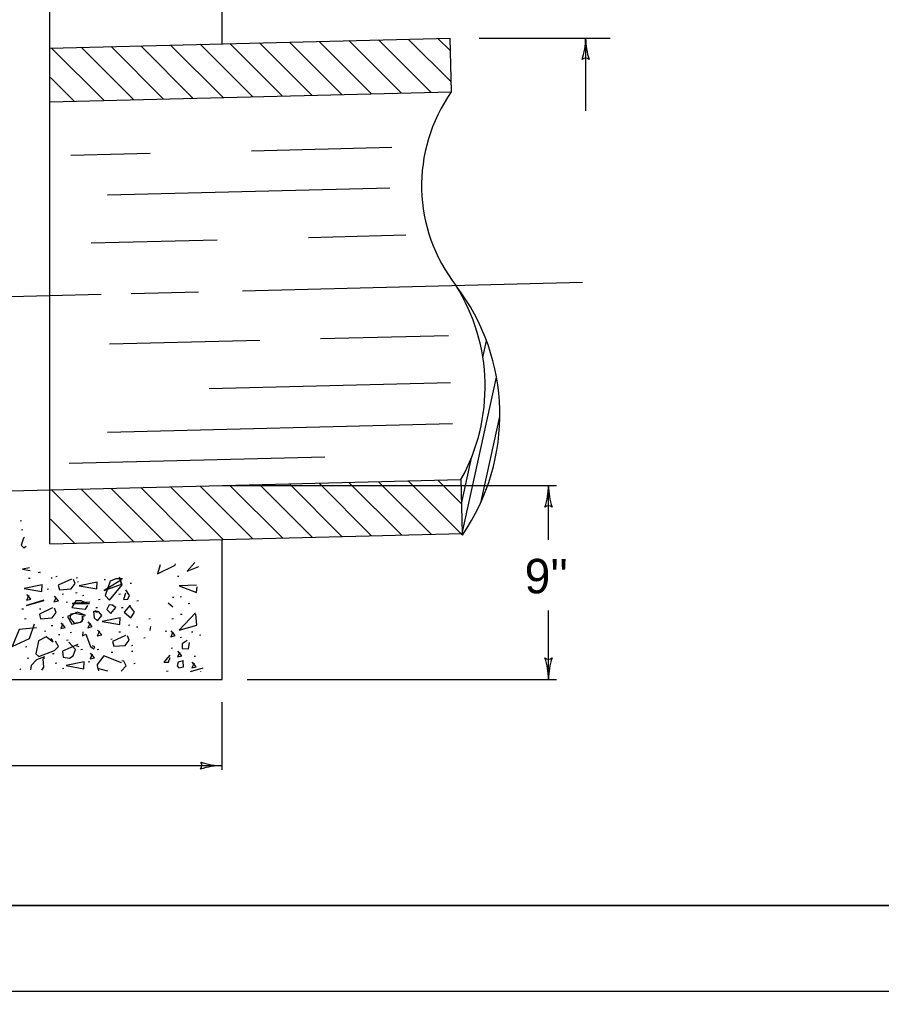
# Model space of a CAD drawing. Extents: x 997.6 to 1037.1, y 998.9 to 1022.6.
# Drawn here: x 1014.25 to 1019.26, y 1000 to 1005.64 of the extents above; entities that cross this region are included whole.
import ezdxf

# ---------------------------------------------------------------- set-up
doc = ezdxf.new("R2010")
doc.units = 0
for name, color, linetype in [('Level 1', 7, 'Continuous'), ('Level 10', 7, 'Continuous'), ('Level 11', 7, 'Continuous'), ('Level 14', 7, 'Continuous')]:
    doc.layers.add(name, color=color, linetype=linetype)

msp = doc.modelspace()

# ---------------------------------------------------------------- linework, layer by layer
at = {"layer": 'Level 1'}
for p, q in [((1015.4298, 1005.4993), (1015.4298, 1008.1468)), ((1014.4298, 1002.9109), (1014.4298, 1007.5263)), ((1014.4298, 1005.4743), (1016.751, 1005.5323)), ((1015.7793, 1005.1953), (1015.4743, 1005.5003)), ((1015.9518, 1005.1997), (1015.6469, 1005.5046)), ((1016.1243, 1005.204), (1015.8194, 1005.5089)), ((1016.2967, 1005.2083), (1015.9918, 1005.5133)), ((1016.4692, 1005.2127), (1016.1643, 1005.5176)), ((1016.6418, 1005.2169), (1016.3368, 1005.5218)), ((1016.7574, 1005.2779), (1016.5092, 1005.5262)), ((1016.7528, 1005.4594), (1016.6817, 1005.5305)), ((1016.751, 1005.5323), (1016.7588, 1005.2198)), ((1016.92, 1005.5323), (1017.6805, 1005.5323)), ((1017.5384, 1005.5323), (1017.5384, 1005.1093)), ((1014.7446, 1005.1694), (1014.4396, 1005.4744)), ((1014.9171, 1005.1738), (1014.6121, 1005.4788)), ((1015.0896, 1005.1781), (1014.7846, 1005.4831)), ((1015.262, 1005.1823), (1014.9569, 1005.4874)), ((1015.4345, 1005.1867), (1015.1295, 1005.4917)), ((1015.607, 1005.191), (1015.302, 1005.496)), ((1014.5723, 1005.1651), (1014.434, 1005.3033)), ((1014.4298, 1005.1617), (1016.7588, 1005.2198)), ((1016.4133, 1004.8974), (1015.5999, 1004.877)), ((1015.0113, 1004.8623), (1014.5519, 1004.8508)), ((1016.4019, 1004.6611), (1014.7638, 1004.62)), ((1016.4957, 1004.388), (1015.9306, 1004.3738)), ((1015.4003, 1004.3606), (1014.6698, 1004.3423)), ((1017.5208, 1004.1136), (1015.5476, 1004.0642)), ((1014.7274, 1004.0437), (1010.4369, 1003.9363)), ((1015.2923, 1004.0578), (1014.9005, 1004.048)), ((1015.6474, 1003.7775), (1014.776, 1003.7557)), ((1016.7428, 1003.8049), (1016.0009, 1003.7863)), ((1016.9424, 1003.6783), (1016.9636, 1003.7754)), ((1016.755, 1003.5315), (1015.3532, 1003.4964)), ((1016.8229, 1002.6582), (1017.0211, 1003.5651)), ((1016.9328, 1002.8432), (1017.0405, 1003.3363)), ((1016.7668, 1003.2933), (1014.7644, 1003.2432)), ((1016.0252, 1003.1003), (1014.5409, 1003.0631)), ((1016.8186, 1002.8303), (1016.8785, 1003.1046)), ((1009.0288, 1002.7759), (1016.8151, 1002.9706)), ((1016.8232, 1002.6488), (1016.5092, 1002.9628)), ((1016.8186, 1002.8303), (1016.6817, 1002.9671)), ((1016.8151, 1002.9706), (1016.8229, 1002.6582)), ((1014.4298, 1002.5983), (1014.4298, 1002.9109)), ((1014.7446, 1002.606), (1014.4396, 1002.911)), ((1014.9171, 1002.6103), (1014.6121, 1002.9153)), ((1015.0896, 1002.6147), (1014.7846, 1002.9197)), ((1015.262, 1002.6189), (1014.9569, 1002.924)), ((1015.4345, 1002.6233), (1015.1295, 1002.9283)), ((1015.607, 1002.6276), (1015.302, 1002.9326)), ((1015.4298, 1002.9359), (1017.3691, 1002.9359)), ((1015.7793, 1002.6319), (1015.4743, 1002.9369)), ((1015.9518, 1002.6363), (1015.6469, 1002.9412)), ((1016.1243, 1002.6406), (1015.8194, 1002.9455)), ((1016.2967, 1002.6449), (1015.9918, 1002.9498)), ((1016.4692, 1002.6493), (1016.1643, 1002.9542)), ((1016.6418, 1002.6535), (1016.3368, 1002.9584)), ((1017.3228, 1002.6216), (1017.3228, 1002.9359)), ((1014.5723, 1002.6017), (1014.434, 1002.7399)), ((1014.4298, 1002.5983), (1016.8228, 1002.6582)), ((1015.4298, 1001.8109), (1015.4298, 1002.6233)), ((1017.3228, 1001.8109), (1017.3228, 1002.2113)), ((1010.4298, 1001.8109), (1015.4298, 1001.8109)), ((1015.5738, 1001.8109), (1017.3691, 1001.8109)), ((1015.4298, 1001.2866), (1015.4298, 1001.6793)), ((1013.7033, 1001.3109), (1015.4298, 1001.3109))]:
    msp.add_line(p, q, dxfattribs=at)
for points in [[(1014.2654, 1002.7308), (1014.2568, 1002.7298)], [(1014.276, 1002.6303), (1014.2632, 1002.5898)], [(1014.2733, 1002.6785), (1014.2648, 1002.6774)], [(1014.2833, 1002.6358), (1014.276, 1002.6303)], [(1014.2632, 1002.5898), (1014.2781, 1002.5749)], [(1014.2781, 1002.5749), (1014.2918, 1002.5836)], [(1014.312, 1002.4586), (1014.2707, 1002.4501)], [(1015.0698, 1002.4766), (1015.0545, 1002.4244)], [(1015.0545, 1002.4244), (1015.1558, 1002.4735)], [(1015.1558, 1002.4735), (1015.1587, 1002.482)], [(1015.2715, 1002.4888), (1015.2273, 1002.4394)], [(1015.2273, 1002.4394), (1015.295, 1002.4664)], [(1014.2707, 1002.4501), (1014.3146, 1002.4423)], [(1014.3615, 1002.4339), (1014.3731, 1002.4319)], [(1014.3731, 1002.4319), (1014.3731, 1002.4347)], [(1014.4424, 1002.4003), (1014.4382, 1002.3971)], [(1014.4723, 1002.4078), (1014.4637, 1002.4067)], [(1014.59, 1002.3999), (1014.5815, 1002.3988)], [(1014.8457, 1002.3886), (1014.7454, 1002.3267), (1014.8457, 1002.364), (1014.8339, 1002.4035)], [(1015.1783, 1002.4088), (1015.1698, 1002.4078)], [(1014.3846, 1002.3603), (1014.2811, 1002.339), (1014.3835, 1002.3208), (1014.3846, 1002.3614)], [(1014.3152, 1002.3973), (1014.3066, 1002.3962)], [(1014.5544, 1002.3933), (1014.4787, 1002.3581), (1014.4861, 1002.3303), (1014.5533, 1002.3357), (1014.5758, 1002.3667), (1014.5662, 1002.3912)], [(1014.596, 1002.3758), (1014.5918, 1002.3779)], [(1014.704, 1002.3761), (1014.6005, 1002.3547), (1014.7029, 1002.3366), (1014.704, 1002.3771)], [(1014.7523, 1002.3894), (1014.7438, 1002.3883)], [(1014.8521, 1002.395), (1014.8126, 1002.3939), (1014.7795, 1002.3811), (1014.7497, 1002.2978), (1014.7763, 1002.2702), (1014.8489, 1002.3598), (1014.8361, 1002.396)], [(1014.9042, 1002.3685), (1014.8957, 1002.3674)], [(1015.2796, 1002.3587), (1015.1793, 1002.3544), (1015.2807, 1002.316), (1015.2849, 1002.3491)], [(1014.3067, 1002.2978), (1014.2938, 1002.2711), (1014.3194, 1002.2774), (1014.296, 1002.3041)], [(1014.4225, 1002.3344), (1014.4139, 1002.3334)], [(1014.4663, 1002.2873), (1014.4535, 1002.2606), (1014.4792, 1002.267), (1014.4557, 1002.2937)], [(1014.5088, 1002.3057), (1014.5003, 1002.3046)], [(1014.5874, 1002.3135), (1014.5788, 1002.3124)], [(1014.6267, 1002.2978), (1014.6182, 1002.2968)], [(1014.8388, 1002.3057), (1014.8302, 1002.3046)], [(1014.8681, 1002.3118), (1014.8563, 1002.2755), (1014.8819, 1002.2765), (1014.8916, 1002.2978), (1014.8713, 1002.3299)], [(1015.1495, 1002.2873), (1015.141, 1002.2863)], [(1015.194, 1002.2899), (1015.1855, 1002.2888)], [(1014.3944, 1002.2702), (1014.2941, 1002.2403), (1014.3944, 1002.268)], [(1014.5324, 1002.2585), (1014.5239, 1002.2574)], [(1014.6494, 1002.2498), (1014.612, 1002.2669), (1014.58, 1002.2669), (1014.5576, 1002.2285), (1014.6003, 1002.2232), (1014.6355, 1002.2189), (1014.6504, 1002.2403)], [(1014.6611, 1002.2595), (1014.5598, 1002.2509), (1014.6601, 1002.2509)], [(1014.7209, 1002.2743), (1014.7124, 1002.2732)], [(1014.7977, 1002.2424), (1014.7742, 1002.2435), (1014.7593, 1002.2158), (1014.7828, 1002.1944), (1014.8126, 1002.2285), (1014.7913, 1002.2413)], [(1014.8948, 1002.2413), (1014.8606, 1002.2008), (1014.9001, 1002.1688), (1014.9214, 1002.2008), (1014.898, 1002.2318), (1014.8863, 1002.2318)], [(1014.9434, 1002.2664), (1014.9349, 1002.2653)], [(1015.143, 1002.2307), (1015.1163, 1002.2531)], [(1015.2412, 1002.2507), (1015.2326, 1002.2496)], [(1014.2759, 1002.2193), (1014.2673, 1002.2182)], [(1014.4444, 1002.2258), (1014.3687, 1002.1906), (1014.3762, 1002.1628), (1014.4434, 1002.1682), (1014.4658, 1002.1991), (1014.4562, 1002.2236)], [(1014.378, 1002.2193), (1014.3694, 1002.2182)], [(1014.6377, 1002.1816), (1014.5897, 1002.2018), (1014.532, 1002.1763), (1014.5576, 1002.1325), (1014.6088, 1002.1432), (1014.6238, 1002.1581), (1014.6195, 1002.1773)], [(1014.6313, 1002.1827), (1014.5747, 1002.1933), (1014.5523, 1002.1901), (1014.5459, 1002.1688), (1014.5715, 1002.1368), (1014.6067, 1002.1432), (1014.6195, 1002.1507), (1014.6195, 1002.1773)], [(1014.6248, 1002.1773), (1014.6291, 1002.1741)], [(1014.7059, 1002.1998), (1014.6824, 1002.2061), (1014.6868, 1002.1678), (1014.707, 1002.1518), (1014.7305, 1002.1816), (1014.7144, 1002.204), (1014.691, 1002.2083)], [(1014.7053, 1002.2271), (1014.6967, 1002.226)], [(1014.8544, 1002.2271), (1014.8459, 1002.226)], [(1015.2753, 1002.1976), (1015.1793, 1002.0963), (1015.2818, 1002.125), (1015.2764, 1002.1891)], [(1015.1967, 1002.1878), (1015.1881, 1002.1868)], [(1014.3528, 1002.1101), (1014.2514, 1002.1016), (1014.2109, 1002.0013), (1014.3123, 1002.0483), (1014.34, 1002.1336)], [(1014.2916, 1002.1617), (1014.2831, 1002.1606)], [(1014.4461, 1002.1224), (1014.4375, 1002.1213)], [(1014.5056, 1002.1328), (1014.4928, 1002.1061), (1014.5184, 1002.1125), (1014.4949, 1002.1392)], [(1014.5088, 1002.1695), (1014.5003, 1002.1684)], [(1014.6627, 1002.138), (1014.6499, 1002.1113), (1014.6755, 1002.1178), (1014.652, 1002.1444)], [(1014.8375, 1002.1693), (1014.734, 1002.1479), (1014.8364, 1002.1298), (1014.8375, 1002.1703)], [(1014.8938, 1002.125), (1014.8852, 1002.1239)], [(1015.0115, 1002.1617), (1015.003, 1002.1606)], [(1015.0111, 1002.0941), (1015.0153, 1002.1187)], [(1015.1469, 1002.1617), (1015.1383, 1002.1606)], [(1014.4068, 1002.091), (1014.3983, 1002.0899)], [(1014.4879, 1002.07), (1014.4794, 1002.069)], [(1014.556, 1002.0831), (1014.5474, 1002.0821)], [(1014.6206, 1002.0867), (1014.6195, 1002.0643), (1014.6387, 1002.0738), (1014.6654, 1002.0023), (1014.6846, 1001.9885), (1014.6899, 1001.9992), (1014.6771, 1002.0056)], [(1014.7177, 1002.0909), (1014.7048, 1002.0643), (1014.7305, 1002.0707), (1014.707, 1002.0973)], [(1014.8686, 1002.0661), (1014.7928, 1002.0308), (1014.8003, 1002.0031), (1014.8675, 1002.0084), (1014.8899, 1002.0394), (1014.8803, 1002.0639)], [(1014.8388, 1002.0858), (1014.8302, 1002.0847)], [(1014.9408, 1002.1145), (1014.9323, 1002.1135)], [(1015.1077, 1002.091), (1015.0991, 1002.0899)], [(1015.1436, 1002.0857), (1015.1308, 1002.059), (1015.1564, 1002.0654), (1015.1329, 1002.0921)], [(1015.2595, 1002.0858), (1015.2509, 1002.0847)], [(1015.3066, 1002.0674), (1015.2981, 1002.0663)], [(1014.4488, 1002.0269), (1014.4083, 1002.0589), (1014.3634, 1002.0354), (1014.3485, 1001.9586), (1014.3656, 1001.9437), (1014.4573, 1001.9788), (1014.4798, 1002.0013), (1014.4627, 1002.0333)], [(1014.4349, 1002.0493), (1014.4445, 1002.0354)], [(1014.5928, 1002.0141), (1014.5033, 1001.9757), (1014.5075, 1001.9405), (1014.5427, 1001.9352), (1014.564, 1001.9479), (1014.579, 1001.9853), (1014.5395, 1002.0269)], [(1014.5351, 1002.0386), (1014.5265, 1002.0376)], [(1014.5843, 1002.0066), (1014.5971, 1002.0013)], [(1014.7916, 1002.0438), (1014.7831, 1002.0428)], [(1014.912, 1002.0072), (1014.9035, 1002.0062)], [(1014.9828, 1002.0517), (1014.9742, 1002.0507)], [(1015.194, 1002.0543), (1015.1855, 1002.0533)], [(1015.2263, 1002.0365), (1015.1974, 1002.0183), (1015.1964, 1001.9906), (1015.2338, 1001.9885), (1015.2391, 1002.0248)], [(1014.2968, 1001.9993), (1014.2883, 1001.9983)], [(1014.4539, 1001.9601), (1014.4453, 1001.959)], [(1014.6188, 1001.9837), (1014.6103, 1001.9826)], [(1014.6758, 1001.9574), (1014.663, 1001.9308), (1014.6886, 1001.9371), (1014.6651, 1001.9638)], [(1014.7131, 1001.9837), (1014.7045, 1001.9826)], [(1014.7422, 1001.9479), (1014.7048, 1001.8968)], [(1014.8446, 1001.9074), (1014.7422, 1001.9479)], [(1014.7943, 1001.9679), (1014.7857, 1001.9668)], [(1014.912, 1001.9732), (1014.9035, 1001.9721)], [(1015.1249, 1001.9512), (1015.0918, 1001.9106), (1015.1174, 1001.9106), (1015.127, 1001.9373)], [(1015.1417, 1001.9915), (1015.1331, 1001.9904)], [(1015.1829, 1001.9678), (1015.1701, 1001.9412), (1015.1957, 1001.9476), (1015.1723, 1001.9743)], [(1014.3073, 1001.9339), (1014.2988, 1001.9328)], [(1014.3218, 1001.8924), (1014.3166, 1001.8663)], [(1014.3528, 1001.9255), (1014.3218, 1001.8924)], [(1014.3987, 1001.9415), (1014.3528, 1001.9255)], [(1014.3954, 1001.8828), (1014.3901, 1001.9298)], [(1014.4008, 1001.9319), (1014.3912, 1001.9352)], [(1014.4696, 1001.9051), (1014.4611, 1001.904)], [(1014.6281, 1001.9127), (1014.5246, 1001.8913), (1014.627, 1001.8732), (1014.6281, 1001.9138)], [(1014.6608, 1001.9129), (1014.6522, 1001.9119)], [(1014.7048, 1001.8968), (1014.707, 1001.8764)], [(1014.8425, 1001.8599), (1014.8723, 1001.8903)], [(1014.8585, 1001.917), (1014.8478, 1001.9192)], [(1014.8723, 1001.8903), (1014.8585, 1001.917)], [(1014.9252, 1001.9025), (1014.9166, 1001.9014)], [(1015.2049, 1001.9192), (1015.174, 1001.9117), (1015.1687, 1001.8893), (1015.1772, 1001.8775), (1015.2049, 1001.885), (1015.2038, 1001.917)], [(1015.2667, 1001.905), (1015.2538, 1001.8783), (1015.2795, 1001.8848), (1015.256, 1001.9114)], [(1015.2752, 1001.9443), (1015.2667, 1001.9433)], [(1014.2612, 1001.867), (1014.2567, 1001.8722)], [(1014.3834, 1001.8655), (1014.3954, 1001.8828)], [(1014.5115, 1001.8737), (1014.5029, 1001.8726)], [(1014.707, 1001.8764), (1014.7633, 1001.8609)], [(1014.7136, 1001.8615), (1014.7123, 1001.8701)], [(1015.1155, 1001.858), (1015.1069, 1001.8569)], [(1015.3168, 1001.8773), (1015.243, 1001.855)], [(1015.3061, 1001.8543), (1015.3052, 1001.8562)]]:
    msp.add_lwpolyline(points, dxfattribs=at)
for centre, radius, start, end in [((1017.1475, 1005.5323), 0.3909, 341.3472, 359.9939), ((1017.9294, 1005.5323), 0.3909, 179.9878, 180), ((1017.9294, 1005.5323), 0.3909, 180, 198.6688), ((1017.5384, 1005.3837), 0.0313, 48.7746, 130.8913), ((1017.5298, 1004.6765), 0.9432, 144.8264, 218.0431), ((1015.8518, 1003.5093), 1.1036, 330.7836, 32.0687), ((1015.8095, 1003.3469), 1.231, 325.4279, 37.4355), ((1016.9319, 1002.9359), 0.3909, 341.3472, 359.9939), ((1017.7138, 1002.9359), 0.3909, 179.9878, 180), ((1017.7138, 1002.9359), 0.3909, 180, 198.6688), ((1017.3228, 1002.7873), 0.0313, 48.7746, 130.8913), ((1017.3229, 1001.9596), 0.0313, 228.7746, 310.8913), ((1016.9319, 1001.8109), 0.3909, 0, 18.6688), ((1017.7138, 1001.8109), 0.3909, 161.3472, 179.9939), ((1016.9319, 1001.8109), 0.3909, 359.9878, 0), ((1015.2811, 1001.311), 0.0313, 318.7746, 40.8913), ((1015.4298, 1001.7019), 0.3909, 251.3472, 269.9939), ((1015.4298, 1000.92), 0.3909, 90, 108.6688), ((1015.4298, 1000.92), 0.3909, 89.9878, 90)]:
    msp.add_arc(centre, radius, start, end, dxfattribs=at)
at = {"layer": 'Level 10'}
msp.add_line((1035.5, 1000.5), (1007, 1000.5), dxfattribs=at)
at = {"layer": 'Level 11'}
msp.add_lwpolyline([(1007, 1000.5), (1035.5, 1000.5), (1035.5, 1021.5), (1007, 1021.5)], close=True, dxfattribs=at)
at = {"layer": 'Level 14'}
msp.add_line((1036, 1000), (1000, 1000), dxfattribs=at)

# ---------------------------------------------------------------- texts
at = {"layer": 'Level 1'}
msp.add_text("9''", height=0.2, dxfattribs=at).set_placement((1017.1848, 1002.3106))

doc.saveas('drawing.dxf')
